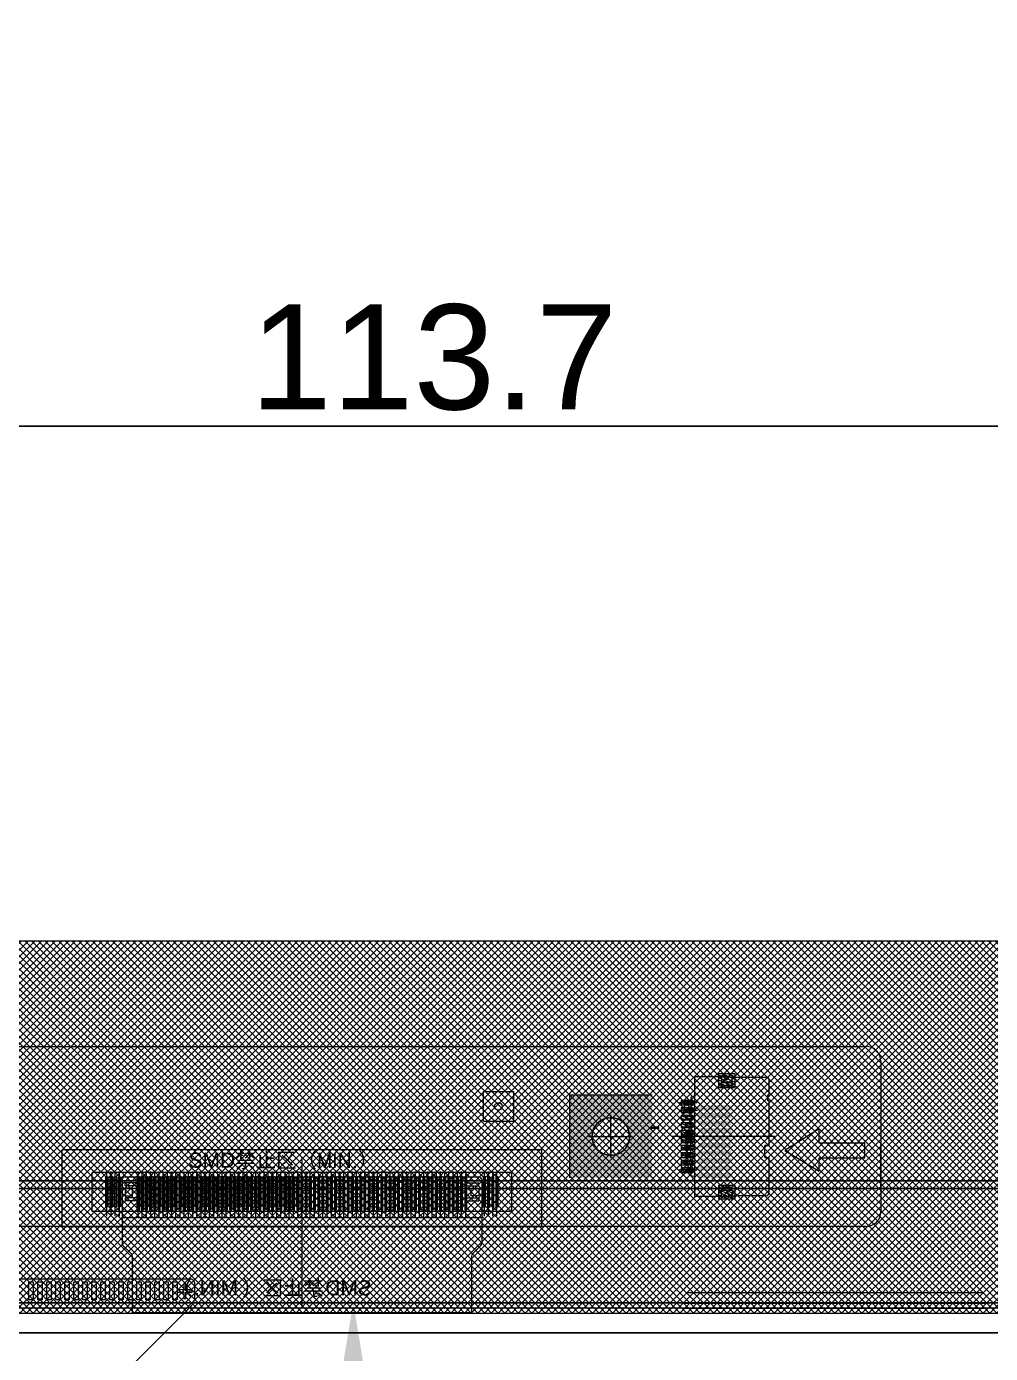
# Model space of a CAD drawing. Extents: x 6438 to 11432, y -3701 to -2371.
# Drawn here: x 11117 to 11181.3, y -3301.2 to -3212.8 of the extents above; entities that cross this region are included whole.
import ezdxf

# ---------------------------------------------------------------- set-up
doc = ezdxf.new("R2010")
doc.units = 0
doc.header["$LTSCALE"] = 3
doc.layers.get('DEFPOINTS').update_dxf_attribs({"linetype": 'CONTINUOUS', "lineweight": 9})
for name, color, linetype, lineweight in [('DIM', 6, 'CONTINUOUS', 9), ('FPC', 1, 'CONTINUOUS', 9), ('LCD', 4, 'CONTINUOUS', 9)]:
    doc.layers.add(name, color=color, linetype=linetype, lineweight=lineweight)
for name, color, linetype in [('Lens', 161, 'CONTINUOUS'), ('SENSOR', 8, 'CONTINUOUS'), ('Sensor AA', 180, 'CONTINUOUS')]:
    doc.layers.add(name, color=color, linetype=linetype)
doc.styles.get("Standard").update_dxf_attribs({"font": 'arial.ttf'})
doc.styles.add('宋体', font='arial.ttf')
doc.dimstyles.new('标注', dxfattribs={"dimtxt": 7, "dimasz": 7, "dimexe": 2, "dimexo": 2, "dimgap": 1, "dimtad": 1, "dimzin": 9, "dimdsep": 46, "dimtxsty": '宋体', "dimcen": 1, "dimadec": 0, "dimazin": 0, "dimtm": 0.05, "dimtfac": 1, "dimtmove": 0, "dimatfit": 3, "dimfxl": 0, "dimtolj": 1, "dimarcsym": 0})

# ---------------------------------------------------------------- blocks, each defined once
blk = doc.blocks.new('LCD背视图')
at = {"layer": 'LCD'}
h = blk.add_hatch(dxfattribs=at)
h.set_pattern_fill('ANSI37', color=256, scale=0.1)
h.set_pattern_definition([(135, (15648.00522, 12129.1224), (0.224506403, 0.224506403), []), (45, (15648.00522, 12129.1224), (0.224506403, -0.224506403), [])])
edge = h.paths.add_edge_path()
edge.add_line((12122.336, -3359.098), (12385.536, -3359.098))
edge.add_line((12385.536, -3359.098), (12385.536, -3334.298))
edge.add_line((12385.536, -3334.298), (12286.086, -3334.298))
edge.add_arc((12286.086, -3334.798), 0.5, 90, 180)
edge.add_line((12285.586, -3334.798), (12285.586, -3350.248))
edge.add_arc((12285.086, -3350.248), 0.5, 270, 360, ccw=False)
edge.add_line((12285.086, -3350.748), (12261.886, -3350.748))
edge.add_arc((12261.886, -3350.248), 0.5, 180, 270, ccw=False)
edge.add_line((12261.386, -3350.248), (12261.386, -3334.798))
edge.add_arc((12260.886, -3334.798), 0.5, 0, 90)
edge.add_line((12260.886, -3334.298), (12122.336, -3334.298))
edge.add_line((12122.336, -3334.298), (12122.336, -3359.098))
at = {"layer": 'LCD', "ltscale": 2}
h = blk.add_hatch(dxfattribs=at)
h.set_pattern_fill('ANSI31', color=256, scale=0.05, angle=471, style=0)
h.set_pattern_definition([(156, (12302.21725, -3205.36744), (-0.06456944, -0.14502534), [])])
h.paths.add_polyline_path([(12350.416, -3351.481), (12350.416, -3350.576), (12349.316, -3350.576), (12349.316, -3351.481)])
h.paths.add_polyline_path([(12349.316, -3344.059), (12350.416, -3344.059), (12350.416, -3343.154), (12349.316, -3343.154)])
h.paths.add_polyline_path([(12346.816, -3348.418), (12346.816, -3348.718), (12347.616, -3348.718), (12347.616, -3348.418)])
h.paths.add_polyline_path([(12347.616, -3349.218), (12347.616, -3348.918), (12346.816, -3348.918), (12346.816, -3349.218)])
h.paths.add_polyline_path([(12347.616, -3349.418), (12346.816, -3349.418), (12346.816, -3349.718), (12347.616, -3349.718)])
h.paths.add_polyline_path([(12347.616, -3346.218), (12347.616, -3345.918), (12346.816, -3345.918), (12346.816, -3346.218)])
h.paths.add_polyline_path([(12347.616, -3346.918), (12346.816, -3346.918), (12346.816, -3347.218), (12347.616, -3347.218)])
h.paths.add_polyline_path([(12347.616, -3348.218), (12347.616, -3347.918), (12346.816, -3347.918), (12346.816, -3348.218)])
h.paths.add_polyline_path([(12347.616, -3347.418), (12346.816, -3347.418), (12346.816, -3347.718), (12347.616, -3347.718)])
h.paths.add_polyline_path([(12347.616, -3346.718), (12347.616, -3346.418), (12346.816, -3346.418), (12346.816, -3346.718)])
h.paths.add_polyline_path([(12347.616, -3345.218), (12347.616, -3344.918), (12346.816, -3344.918), (12346.816, -3345.218)])
h.paths.add_polyline_path([(12347.616, -3345.418), (12346.816, -3345.418), (12346.816, -3345.718), (12347.616, -3345.718)])
at = {"layer": 'LCD', "ltscale": 0.02}
h = blk.add_hatch(color=256, dxfattribs=at)
h.dxf.hatch_style = 1
h.paths.add_polyline_path([(12344.886, -3350.068), (12339.386, -3350.068), (12339.386, -3344.568), (12344.886, -3344.568)])
edge = h.paths.add_edge_path(flags=16)
edge.add_ellipse((12342.136, -3347.318), major_axis=(-1.25, 0), ratio=1, start_angle=0, end_angle=360)
at = {"layer": 'LCD'}
h = blk.add_hatch(color=256, dxfattribs=at)
h.dxf.hatch_style = 1
h.paths.add_polyline_path([(12350.168, -3347.608), (12350.168, -3347.258), (12347.968, -3347.258), (12347.968, -3347.608)])
h.paths.add_polyline_path([(12350.168, -3347.108), (12350.168, -3346.758), (12347.968, -3346.758), (12347.968, -3347.108)])
h.paths.add_polyline_path([(12350.168, -3346.608), (12350.168, -3346.258), (12347.968, -3346.258), (12347.968, -3346.608)])
h.paths.add_polyline_path([(12350.168, -3346.108), (12350.168, -3345.758), (12347.968, -3345.758), (12347.968, -3346.108)])
h.paths.add_polyline_path([(12350.168, -3345.608), (12350.168, -3345.258), (12347.968, -3345.258), (12347.968, -3345.608)])
for points in [[(12350.168, -3348.108), (12350.168, -3347.758), (12347.968, -3347.758), (12347.968, -3348.108)], [(12350.168, -3348.608), (12350.168, -3348.258), (12347.968, -3348.258), (12347.968, -3348.608)]]:
    blk.add_hatch(color=256, dxfattribs=at).paths.add_polyline_path(points)
h = blk.add_hatch(color=256, dxfattribs=at)
h.paths.add_polyline_path([(12350.168, -3350.108), (12350.168, -3349.758), (12347.968, -3349.758), (12347.968, -3350.108)])
h.paths.add_polyline_path([(12350.168, -3349.608), (12350.168, -3349.258), (12347.968, -3349.258), (12347.968, -3349.608)])
h.paths.add_polyline_path([(12350.168, -3349.108), (12350.168, -3348.758), (12347.968, -3348.758), (12347.968, -3349.108)])
for p, q in [((12385.536, -3334.298), (12286.086, -3334.298)), ((12350.416, -3343.154), (12349.316, -3343.154)), ((12349.316, -3343.154), (12349.316, -3344.059)), ((12349.466, -3343.318), (12349.516, -3343.318)), ((12350.416, -3344.059), (12350.416, -3343.154)), ((12333.636, -3346.318), (12333.636, -3344.318)), ((12333.636, -3344.318), (12335.636, -3344.318)), ((12335.636, -3344.318), (12335.636, -3346.318)), ((12349.316, -3344.059), (12350.416, -3344.059)), ((12347.616, -3344.918), (12346.816, -3344.918)), ((12346.816, -3344.918), (12346.816, -3345.218)), ((12346.816, -3345.218), (12347.616, -3345.218)), ((12347.616, -3345.418), (12346.816, -3345.418)), ((12346.816, -3345.418), (12346.816, -3345.718)), ((12347.116, -3344.993), (12347.116, -3345.143)), ((12347.116, -3344.993), (12347.199, -3344.993)), ((12347.116, -3345.143), (12347.199, -3345.143)), ((12347.116, -3345.493), (12347.116, -3345.643)), ((12347.116, -3345.493), (12347.199, -3345.493)), ((12347.199, -3344.993), (12347.199, -3345.143)), ((12347.199, -3345.493), (12347.199, -3345.643)), ((12347.616, -3345.218), (12347.616, -3344.918)), ((12347.616, -3345.718), (12347.616, -3345.418)), ((12335.636, -3346.318), (12333.636, -3346.318)), ((12346.816, -3345.718), (12347.616, -3345.718)), ((12347.616, -3345.918), (12346.816, -3345.918)), ((12346.816, -3345.918), (12346.816, -3346.218)), ((12346.816, -3346.218), (12347.616, -3346.218)), ((12347.116, -3345.643), (12347.199, -3345.643)), ((12347.616, -3346.218), (12347.616, -3345.918)), ((12347.616, -3346.418), (12346.816, -3346.418)), ((12346.816, -3346.418), (12346.816, -3346.718)), ((12346.816, -3346.718), (12347.616, -3346.718)), ((12347.616, -3346.918), (12346.816, -3346.918)), ((12346.816, -3346.918), (12346.816, -3347.218)), ((12346.816, -3347.218), (12347.616, -3347.218)), ((12347.616, -3346.718), (12347.616, -3346.418)), ((12347.616, -3347.218), (12347.616, -3346.918)), ((12347.616, -3347.418), (12346.816, -3347.418)), ((12346.816, -3347.418), (12346.816, -3347.718)), ((12346.816, -3347.718), (12347.616, -3347.718)), ((12347.616, -3347.918), (12346.816, -3347.918)), ((12346.816, -3347.918), (12346.816, -3348.218)), ((12347.616, -3347.718), (12347.616, -3347.418)), ((12347.616, -3348.218), (12347.616, -3347.918)), ((12337.532, -3348.218), (12305.552, -3348.218)), ((12305.552, -3353.318), (12305.552, -3348.218)), ((12321.542, -3348.746), (12321.542, -3358.748)), ((12337.532, -3353.318), (12337.532, -3348.218)), ((12346.816, -3348.218), (12347.616, -3348.218)), ((12347.616, -3348.418), (12346.816, -3348.418)), ((12346.816, -3348.418), (12346.816, -3348.718)), ((12346.816, -3348.718), (12347.616, -3348.718)), ((12347.616, -3348.918), (12346.816, -3348.918)), ((12346.816, -3348.918), (12346.816, -3349.218)), ((12347.616, -3348.718), (12347.616, -3348.418)), ((12347.616, -3349.218), (12347.616, -3348.918)), ((12307.552, -3352.318), (12307.552, -3349.716)), ((12335.532, -3349.718), (12307.552, -3349.718)), ((12335.532, -3352.318), (12335.532, -3349.718)), ((12346.816, -3349.218), (12347.616, -3349.218)), ((12347.616, -3349.418), (12346.816, -3349.418)), ((12346.816, -3349.418), (12346.816, -3349.718)), ((12346.816, -3349.718), (12347.616, -3349.718)), ((12347.616, -3349.718), (12347.616, -3349.418)), ((12309.552, -3350.216), (12309.552, -3354.433)), ((12309.728, -3350.018), (12333.332, -3350.018)), ((12310.552, -3350.418), (12309.752, -3350.418)), ((12309.752, -3350.618), (12309.752, -3350.418)), ((12310.552, -3350.618), (12309.752, -3350.618)), ((12310.552, -3350.418), (12310.552, -3350.018)), ((12310.552, -3351.418), (12310.552, -3350.618)), ((12332.532, -3350.418), (12332.532, -3350.018)), ((12332.532, -3350.418), (12333.332, -3350.418)), ((12332.532, -3350.618), (12333.332, -3350.618)), ((12332.532, -3351.418), (12332.532, -3350.618)), ((12333.332, -3350.618), (12333.332, -3350.418)), ((12333.532, -3350.218), (12333.532, -3354.435)), ((12350.416, -3350.576), (12349.316, -3350.576)), ((12349.316, -3350.576), (12349.316, -3351.481)), ((12350.416, -3351.481), (12350.416, -3350.576)), ((12309.752, -3351.418), (12309.752, -3351.618)), ((12310.552, -3351.418), (12309.752, -3351.418)), ((12310.552, -3351.618), (12309.752, -3351.618)), ((12332.532, -3351.418), (12333.332, -3351.418)), ((12332.532, -3351.618), (12333.332, -3351.618)), ((12333.332, -3351.418), (12333.332, -3351.618)), ((12349.316, -3351.481), (12350.416, -3351.481)), ((12349.516, -3351.318), (12349.466, -3351.318)), ((12335.532, -3352.318), (12307.552, -3352.318)), ((12305.552, -3353.318), (12337.532, -3353.318)), ((12309.552, -3352.718), (12333.532, -3352.718)), ((12309.61, -3354.575), (12310.179, -3355.144)), ((12309.61, -3354.575), (12310.179, -3355.144)), ((12333.474, -3354.576), (12332.905, -3355.145)), ((12333.474, -3354.576), (12332.905, -3355.145)), ((12366.938, -3357.748), (12347.268, -3357.748)), ((12377.903, -3358.748), (12130.069, -3358.748)), ((12310.237, -3358.748), (12310.237, -3359.048)), ((12367.238, -3358.448), (12346.968, -3358.448)), ((12346.968, -3358.748), (12367.238, -3358.748)), ((12122.336, -3359.098), (12385.536, -3359.098)), ((12122.806, -3359.098), (12385.136, -3359.098)), ((12310.237, -3359.048), (12332.846, -3359.048))]:
    blk.add_line(p, q, dxfattribs=at)
at = {"layer": 'LCD', "ltscale": 0.008}
for p, q in [((12148.836, -3341.318), (12359.136, -3341.318)), ((12360.136, -3342.318), (12360.136, -3352.318)), ((12360.136, -3350.956), (12360.136, -3347.881)), ((12359.136, -3353.318), (12148.836, -3353.318)), ((12310.237, -3355.285), (12310.237, -3358.748)), ((12332.846, -3355.287), (12332.846, -3359.048))]:
    blk.add_line(p, q, dxfattribs=at)
at = {"layer": 'LCD', "ltscale": 2}
for p, q in [((12347.716, -3343.318), (12349.496, -3343.318)), ((12347.716, -3343.318), (12347.716, -3351.318)), ((12349.496, -3343.318), (12349.516, -3343.318)), ((12349.516, -3343.291), (12349.516, -3343.733)), ((12349.691, -3343.277), (12349.565, -3343.277)), ((12349.691, -3343.367), (12349.691, -3343.277)), ((12349.691, -3343.318), (12349.991, -3343.318)), ((12350.116, -3343.277), (12349.991, -3343.277)), ((12349.991, -3343.277), (12349.991, -3343.367)), ((12350.354, -3343.363), (12350.216, -3343.363)), ((12350.216, -3343.733), (12350.216, -3343.377)), ((12350.354, -3343.363), (12351.969, -3343.363)), ((12351.969, -3343.363), (12352.486, -3343.363)), ((12352.686, -3344.543), (12352.686, -3343.573)), ((12349.516, -3343.775), (12349.516, -3343.733)), ((12349.516, -3343.733), (12350.216, -3343.733)), ((12349.557, -3343.933), (12350.177, -3343.933)), ((12350.216, -3343.733), (12350.216, -3343.763)), ((12352.593, -3344.543), (12352.686, -3344.543)), ((12352.593, -3344.943), (12352.593, -3344.543)), ((12347.716, -3344.993), (12347.199, -3344.993)), ((12347.716, -3345.143), (12347.199, -3345.143)), ((12347.716, -3345.493), (12347.199, -3345.493)), ((12347.466, -3344.761), (12347.466, -3344.874)), ((12347.466, -3345.261), (12347.466, -3345.374)), ((12347.716, -3344.648), (12347.557, -3344.662)), ((12347.557, -3344.974), (12347.716, -3344.988)), ((12347.557, -3345.162), (12347.716, -3345.148)), ((12347.557, -3345.474), (12347.716, -3345.488)), ((12352.686, -3344.943), (12352.593, -3344.943)), ((12352.686, -3347.923), (12352.686, -3344.943)), ((12347.116, -3345.993), (12347.116, -3346.143)), ((12347.116, -3345.993), (12347.199, -3345.993)), ((12347.116, -3346.143), (12347.199, -3346.143)), ((12347.716, -3345.643), (12347.199, -3345.643)), ((12347.199, -3345.993), (12347.199, -3346.143)), ((12347.716, -3345.993), (12347.199, -3345.993)), ((12347.716, -3346.143), (12347.199, -3346.143)), ((12347.466, -3345.761), (12347.466, -3345.874)), ((12347.466, -3346.261), (12347.466, -3346.374)), ((12347.716, -3345.648), (12347.557, -3345.662)), ((12347.557, -3345.974), (12347.716, -3345.988)), ((12347.716, -3346.148), (12347.557, -3346.162)), ((12347.116, -3346.493), (12347.116, -3346.643)), ((12347.116, -3346.493), (12347.199, -3346.493)), ((12347.116, -3346.643), (12347.199, -3346.643)), ((12347.116, -3346.993), (12347.116, -3347.143)), ((12347.116, -3346.993), (12347.199, -3346.993)), ((12347.116, -3347.143), (12347.199, -3347.143)), ((12347.199, -3346.493), (12347.199, -3346.643)), ((12347.716, -3346.493), (12347.199, -3346.493)), ((12347.716, -3346.643), (12347.199, -3346.643)), ((12347.199, -3346.993), (12347.199, -3347.143)), ((12347.716, -3346.993), (12347.199, -3346.993)), ((12347.716, -3347.143), (12347.199, -3347.143)), ((12347.466, -3346.761), (12347.466, -3346.874)), ((12347.466, -3347.374), (12347.466, -3347.261)), ((12347.557, -3346.474), (12347.716, -3346.488)), ((12347.716, -3346.648), (12347.557, -3346.662)), ((12347.557, -3346.974), (12347.716, -3346.988)), ((12347.716, -3347.148), (12347.557, -3347.162)), ((12347.116, -3347.493), (12347.116, -3347.643)), ((12347.116, -3347.493), (12347.199, -3347.493)), ((12347.116, -3347.643), (12347.199, -3347.643)), ((12347.116, -3347.993), (12347.116, -3348.143)), ((12347.116, -3347.993), (12347.199, -3347.993)), ((12347.116, -3348.143), (12347.199, -3348.143)), ((12347.199, -3347.493), (12347.199, -3347.643)), ((12347.716, -3347.493), (12347.199, -3347.493)), ((12347.716, -3347.643), (12347.199, -3347.643)), ((12347.199, -3347.993), (12347.199, -3348.143)), ((12347.716, -3347.993), (12347.199, -3347.993)), ((12347.716, -3348.143), (12347.199, -3348.143)), ((12347.466, -3347.874), (12347.466, -3347.761)), ((12347.716, -3347.488), (12347.557, -3347.474)), ((12347.557, -3347.662), (12347.716, -3347.648)), ((12347.716, -3347.988), (12347.557, -3347.974)), ((12352.386, -3348.723), (12352.386, -3347.923)), ((12352.486, -3347.923), (12352.386, -3347.923)), ((12352.486, -3347.923), (12352.686, -3347.923)), ((12347.116, -3348.493), (12347.116, -3348.643)), ((12347.116, -3348.493), (12347.199, -3348.493)), ((12347.116, -3348.643), (12347.199, -3348.643)), ((12347.116, -3348.993), (12347.116, -3349.143)), ((12347.116, -3348.993), (12347.199, -3348.993)), ((12347.199, -3348.493), (12347.199, -3348.643)), ((12347.716, -3348.493), (12347.199, -3348.493)), ((12347.716, -3348.643), (12347.199, -3348.643)), ((12347.199, -3348.993), (12347.199, -3349.143)), ((12347.716, -3348.993), (12347.199, -3348.993)), ((12347.466, -3348.374), (12347.466, -3348.261)), ((12347.466, -3348.874), (12347.466, -3348.761)), ((12347.557, -3348.162), (12347.716, -3348.148)), ((12347.716, -3348.488), (12347.557, -3348.474)), ((12347.557, -3348.662), (12347.716, -3348.648)), ((12347.716, -3348.988), (12347.557, -3348.974)), ((12352.386, -3348.723), (12352.486, -3348.723)), ((12352.486, -3348.723), (12352.686, -3348.723)), ((12352.686, -3351.073), (12352.686, -3348.723)), ((12347.116, -3349.143), (12347.199, -3349.143)), ((12347.116, -3349.493), (12347.116, -3349.643)), ((12347.116, -3349.493), (12347.199, -3349.493)), ((12347.116, -3349.643), (12347.199, -3349.643)), ((12347.716, -3349.143), (12347.199, -3349.143)), ((12347.199, -3349.493), (12347.199, -3349.643)), ((12347.716, -3349.493), (12347.199, -3349.493)), ((12347.716, -3349.643), (12347.199, -3349.643)), ((12347.466, -3349.374), (12347.466, -3349.261)), ((12347.466, -3349.874), (12347.466, -3349.761)), ((12347.557, -3349.162), (12347.716, -3349.148)), ((12347.557, -3349.474), (12347.716, -3349.488)), ((12347.557, -3349.662), (12347.716, -3349.648)), ((12347.716, -3349.988), (12347.557, -3349.974)), ((12349.557, -3350.703), (12350.177, -3350.703)), ((12349.496, -3351.318), (12347.716, -3351.318)), ((12349.516, -3351.318), (12349.496, -3351.318)), ((12349.516, -3350.861), (12349.516, -3350.903)), ((12349.516, -3350.903), (12350.216, -3350.903)), ((12349.516, -3351.345), (12349.516, -3350.903)), ((12349.691, -3351.358), (12349.565, -3351.358)), ((12349.691, -3351.268), (12349.691, -3351.358)), ((12349.991, -3351.318), (12349.691, -3351.318)), ((12349.991, -3351.358), (12349.991, -3351.268)), ((12350.116, -3351.358), (12349.991, -3351.358)), ((12350.216, -3351.318), (12350.196, -3351.318)), ((12350.216, -3350.903), (12350.216, -3350.872)), ((12350.216, -3350.903), (12350.216, -3351.258)), ((12350.216, -3351.258), (12350.216, -3351.318)), ((12350.216, -3351.263), (12350.354, -3351.263)), ((12350.216, -3351.268), (12350.265, -3351.268)), ((12351.969, -3351.263), (12350.354, -3351.263)), ((12352.486, -3351.263), (12351.969, -3351.263))]:
    blk.add_line(p, q, dxfattribs=at)
at = {"layer": 'LCD', "ltscale": 0.02}
for p, q in [((12339.386, -3344.568), (12339.386, -3350.068)), ((12344.886, -3344.568), (12339.386, -3344.568)), ((12342.136, -3348.717), (12342.136, -3345.887)), ((12340.635, -3347.318), (12343.565, -3347.318))]:
    blk.add_line(p, q, dxfattribs=at)
at = {"layer": 'LCD', "ltscale": 0.1}
for p, q in [((12347.877, -3345.068), (12346.716, -3345.068)), ((12346.724, -3345.568), (12347.907, -3345.568)), ((12347.876, -3349.568), (12346.691, -3349.568))]:
    blk.add_line(p, q, dxfattribs=at)
at = {"layer": 'LCD', "ltscale": 0.2}
blk.add_line((12353.095, -3347.318), (12346.168, -3347.318), dxfattribs=at)
at = {"layer": 'LCD', "ltscale": 0.08}
for p, q in [((12308.542, -3352.629), (12308.542, -3349.642)), ((12308.822, -3352.629), (12308.822, -3349.642)), ((12309.102, -3352.629), (12309.102, -3349.642)), ((12309.382, -3352.629), (12309.382, -3349.642)), ((12310.622, -3352.63), (12310.622, -3349.642)), ((12310.622, -3352.73), (12310.622, -3349.742)), ((12310.902, -3352.63), (12310.902, -3349.642)), ((12310.902, -3352.73), (12310.902, -3349.742)), ((12311.182, -3352.63), (12311.182, -3349.642)), ((12311.182, -3352.73), (12311.182, -3349.742)), ((12311.462, -3352.63), (12311.462, -3349.642)), ((12311.462, -3352.73), (12311.462, -3349.742)), ((12311.742, -3352.63), (12311.742, -3349.642)), ((12311.742, -3352.73), (12311.742, -3349.742)), ((12312.022, -3352.63), (12312.022, -3349.642)), ((12312.022, -3352.73), (12312.022, -3349.742)), ((12312.302, -3352.63), (12312.302, -3349.642)), ((12312.302, -3352.73), (12312.302, -3349.742)), ((12312.582, -3352.63), (12312.582, -3349.642)), ((12312.582, -3352.73), (12312.582, -3349.742)), ((12312.862, -3352.63), (12312.862, -3349.642)), ((12312.862, -3352.73), (12312.862, -3349.742)), ((12313.142, -3352.63), (12313.142, -3349.642)), ((12313.142, -3352.73), (12313.142, -3349.742)), ((12313.422, -3352.63), (12313.422, -3349.642)), ((12313.422, -3352.73), (12313.422, -3349.742)), ((12313.702, -3352.63), (12313.702, -3349.642)), ((12313.702, -3352.73), (12313.702, -3349.742)), ((12313.982, -3352.63), (12313.982, -3349.642)), ((12313.982, -3352.73), (12313.982, -3349.742)), ((12314.262, -3352.63), (12314.262, -3349.642)), ((12314.262, -3352.73), (12314.262, -3349.742)), ((12314.542, -3352.63), (12314.542, -3349.642)), ((12314.542, -3352.73), (12314.542, -3349.742)), ((12314.822, -3352.63), (12314.822, -3349.642)), ((12314.822, -3352.73), (12314.822, -3349.742)), ((12315.102, -3352.63), (12315.102, -3349.642)), ((12315.102, -3352.73), (12315.102, -3349.742)), ((12315.382, -3352.63), (12315.382, -3349.642)), ((12315.382, -3352.73), (12315.382, -3349.742)), ((12315.662, -3352.63), (12315.662, -3349.642)), ((12315.662, -3352.73), (12315.662, -3349.742)), ((12315.942, -3352.63), (12315.942, -3349.642)), ((12315.942, -3352.73), (12315.942, -3349.742)), ((12316.222, -3352.63), (12316.222, -3349.642)), ((12316.222, -3352.73), (12316.222, -3349.742)), ((12316.502, -3352.63), (12316.502, -3349.642)), ((12316.502, -3352.73), (12316.502, -3349.742)), ((12316.782, -3352.63), (12316.782, -3349.642)), ((12316.782, -3352.73), (12316.782, -3349.742)), ((12317.062, -3352.63), (12317.062, -3349.642)), ((12317.062, -3352.73), (12317.062, -3349.742)), ((12317.342, -3352.63), (12317.342, -3349.642)), ((12317.342, -3352.73), (12317.342, -3349.742)), ((12317.622, -3352.63), (12317.622, -3349.642)), ((12317.622, -3352.73), (12317.622, -3349.742)), ((12317.902, -3352.63), (12317.902, -3349.642)), ((12317.902, -3352.73), (12317.902, -3349.742)), ((12318.182, -3352.63), (12318.182, -3349.642)), ((12318.182, -3352.73), (12318.182, -3349.742)), ((12318.462, -3352.63), (12318.462, -3349.642)), ((12318.462, -3352.73), (12318.462, -3349.742)), ((12318.742, -3352.63), (12318.742, -3349.642)), ((12318.742, -3352.73), (12318.742, -3349.742)), ((12319.022, -3352.63), (12319.022, -3349.642)), ((12319.022, -3352.73), (12319.022, -3349.742)), ((12319.302, -3352.63), (12319.302, -3349.642)), ((12319.302, -3352.73), (12319.302, -3349.742)), ((12319.582, -3352.63), (12319.582, -3349.642)), ((12319.582, -3352.73), (12319.582, -3349.742)), ((12319.862, -3352.63), (12319.862, -3349.642)), ((12319.862, -3352.73), (12319.862, -3349.742)), ((12320.142, -3352.63), (12320.142, -3349.642)), ((12320.142, -3352.73), (12320.142, -3349.742)), ((12320.422, -3352.63), (12320.422, -3349.642)), ((12320.422, -3352.73), (12320.422, -3349.742)), ((12320.702, -3352.63), (12320.702, -3349.642)), ((12320.702, -3352.73), (12320.702, -3349.742)), ((12320.982, -3352.63), (12320.982, -3349.642)), ((12320.982, -3352.73), (12320.982, -3349.742)), ((12321.262, -3352.63), (12321.262, -3349.642)), ((12321.262, -3352.73), (12321.262, -3349.742)), ((12321.542, -3352.63), (12321.542, -3349.642)), ((12321.542, -3352.73), (12321.542, -3349.742)), ((12321.822, -3352.63), (12321.822, -3349.642)), ((12321.822, -3352.73), (12321.822, -3349.742)), ((12322.102, -3352.63), (12322.102, -3349.642)), ((12322.102, -3352.73), (12322.102, -3349.742)), ((12322.382, -3352.63), (12322.382, -3349.642)), ((12322.382, -3352.73), (12322.382, -3349.742)), ((12322.662, -3352.63), (12322.662, -3349.642)), ((12322.662, -3352.73), (12322.662, -3349.742)), ((12322.942, -3352.63), (12322.942, -3349.642)), ((12322.942, -3352.73), (12322.942, -3349.742)), ((12323.222, -3352.63), (12323.222, -3349.642)), ((12323.222, -3352.73), (12323.222, -3349.742)), ((12323.502, -3352.63), (12323.502, -3349.642)), ((12323.502, -3352.73), (12323.502, -3349.742)), ((12323.782, -3352.63), (12323.782, -3349.642)), ((12323.782, -3352.73), (12323.782, -3349.742)), ((12324.062, -3352.63), (12324.062, -3349.642)), ((12324.062, -3352.73), (12324.062, -3349.742)), ((12324.342, -3352.63), (12324.342, -3349.642)), ((12324.342, -3352.73), (12324.342, -3349.742)), ((12324.622, -3352.63), (12324.622, -3349.642)), ((12324.622, -3352.73), (12324.622, -3349.742)), ((12324.902, -3352.63), (12324.902, -3349.642)), ((12324.902, -3352.73), (12324.902, -3349.742)), ((12325.182, -3352.63), (12325.182, -3349.642)), ((12325.182, -3352.73), (12325.182, -3349.742)), ((12325.462, -3352.63), (12325.462, -3349.642)), ((12325.462, -3352.73), (12325.462, -3349.742)), ((12325.742, -3352.63), (12325.742, -3349.642)), ((12325.742, -3352.73), (12325.742, -3349.742)), ((12326.022, -3352.63), (12326.022, -3349.642)), ((12326.022, -3352.73), (12326.022, -3349.742)), ((12326.302, -3352.63), (12326.302, -3349.642)), ((12326.302, -3352.73), (12326.302, -3349.742)), ((12326.582, -3352.63), (12326.582, -3349.642)), ((12326.582, -3352.73), (12326.582, -3349.742)), ((12326.862, -3352.63), (12326.862, -3349.642)), ((12326.862, -3352.73), (12326.862, -3349.742)), ((12327.142, -3352.63), (12327.142, -3349.642)), ((12327.142, -3352.73), (12327.142, -3349.742)), ((12327.422, -3352.63), (12327.422, -3349.642)), ((12327.422, -3352.73), (12327.422, -3349.742)), ((12327.702, -3352.63), (12327.702, -3349.642)), ((12327.702, -3352.73), (12327.702, -3349.742)), ((12327.982, -3352.63), (12327.982, -3349.642)), ((12327.982, -3352.73), (12327.982, -3349.742)), ((12328.262, -3352.63), (12328.262, -3349.642)), ((12328.262, -3352.73), (12328.262, -3349.742)), ((12328.542, -3352.63), (12328.542, -3349.642)), ((12328.542, -3352.73), (12328.542, -3349.742)), ((12328.822, -3352.63), (12328.822, -3349.642)), ((12328.822, -3352.73), (12328.822, -3349.742)), ((12329.102, -3352.63), (12329.102, -3349.642)), ((12329.102, -3352.73), (12329.102, -3349.742)), ((12329.382, -3352.63), (12329.382, -3349.642)), ((12329.382, -3352.73), (12329.382, -3349.742)), ((12329.662, -3352.63), (12329.662, -3349.642)), ((12329.662, -3352.73), (12329.662, -3349.742)), ((12329.942, -3352.63), (12329.942, -3349.642)), ((12329.942, -3352.73), (12329.942, -3349.742)), ((12330.222, -3352.63), (12330.222, -3349.642)), ((12330.222, -3352.73), (12330.222, -3349.742)), ((12330.502, -3352.63), (12330.502, -3349.642)), ((12330.502, -3352.73), (12330.502, -3349.742)), ((12330.782, -3352.63), (12330.782, -3349.642)), ((12330.782, -3352.73), (12330.782, -3349.742)), ((12331.062, -3352.63), (12331.062, -3349.642)), ((12331.062, -3352.73), (12331.062, -3349.742)), ((12331.342, -3352.63), (12331.342, -3349.642)), ((12331.342, -3352.73), (12331.342, -3349.742)), ((12331.622, -3352.63), (12331.622, -3349.642)), ((12331.622, -3352.73), (12331.622, -3349.742)), ((12331.902, -3352.63), (12331.902, -3349.642)), ((12331.902, -3352.73), (12331.902, -3349.742)), ((12332.182, -3352.63), (12332.182, -3349.642)), ((12332.182, -3352.73), (12332.182, -3349.742)), ((12332.462, -3352.63), (12332.462, -3349.642)), ((12332.462, -3352.73), (12332.462, -3349.742)), ((12333.702, -3352.63), (12333.702, -3349.642)), ((12333.982, -3352.63), (12333.982, -3349.642)), ((12334.262, -3352.63), (12334.262, -3349.642)), ((12334.542, -3352.63), (12334.542, -3349.642)), ((12310.552, -3350.018), (12310.692, -3350.018)), ((12310.692, -3350.018), (12310.692, -3352.218)), ((12332.532, -3350.018), (12332.392, -3350.018)), ((12332.392, -3350.018), (12332.392, -3352.218)), ((12310.552, -3352.218), (12310.552, -3351.618)), ((12332.532, -3352.218), (12332.532, -3351.618)), ((12310.692, -3352.218), (12310.552, -3352.218)), ((12332.392, -3352.218), (12332.532, -3352.218))]:
    blk.add_line(p, q, dxfattribs=at)
at = {"layer": 'LCD'}
for points in [[(12359.052, -3347.769), (12356.017, -3347.769), (12356.017, -3346.811), (12353.728, -3348.253), (12356.017, -3349.641), (12356.017, -3348.736), (12359.052, -3348.736)], [(12309.752, -3351.268), (12310.252, -3351.268), (12310.252, -3350.768), (12309.752, -3350.768)], [(12333.332, -3351.268), (12332.832, -3351.268), (12332.832, -3350.768), (12333.332, -3350.768)]]:
    blk.add_lwpolyline(points, close=True, dxfattribs=at)
at = {"layer": 'LCD', "ltscale": 0.08}
for points in [[(12308.472, -3350.017), (12308.612, -3350.017), (12308.612, -3352.017), (12308.472, -3352.017)], [(12308.752, -3350.017), (12308.892, -3350.017), (12308.892, -3352.017), (12308.752, -3352.017)], [(12309.032, -3350.017), (12309.172, -3350.017), (12309.172, -3352.017), (12309.032, -3352.017)], [(12309.312, -3350.017), (12309.452, -3350.017), (12309.452, -3352.017), (12309.312, -3352.017)], [(12310.552, -3350.018), (12310.692, -3350.018), (12310.692, -3352.018), (12310.552, -3352.018)], [(12310.972, -3350.018), (12310.832, -3350.018), (12310.832, -3352.218), (12310.972, -3352.218)], [(12310.832, -3350.018), (12310.972, -3350.018), (12310.972, -3352.018), (12310.832, -3352.018)], [(12311.252, -3350.018), (12311.112, -3350.018), (12311.112, -3352.218), (12311.252, -3352.218)], [(12311.112, -3350.018), (12311.252, -3350.018), (12311.252, -3352.018), (12311.112, -3352.018)], [(12311.532, -3350.018), (12311.392, -3350.018), (12311.392, -3352.218), (12311.532, -3352.218)], [(12311.392, -3350.018), (12311.532, -3350.018), (12311.532, -3352.018), (12311.392, -3352.018)], [(12311.812, -3350.018), (12311.672, -3350.018), (12311.672, -3352.218), (12311.812, -3352.218)], [(12311.672, -3350.018), (12311.812, -3350.018), (12311.812, -3352.018), (12311.672, -3352.018)], [(12312.092, -3350.018), (12311.952, -3350.018), (12311.952, -3352.218), (12312.092, -3352.218)], [(12311.952, -3350.018), (12312.092, -3350.018), (12312.092, -3352.018), (12311.952, -3352.018)], [(12312.372, -3350.018), (12312.232, -3350.018), (12312.232, -3352.218), (12312.372, -3352.218)], [(12312.232, -3350.018), (12312.372, -3350.018), (12312.372, -3352.018), (12312.232, -3352.018)], [(12312.652, -3350.018), (12312.512, -3350.018), (12312.512, -3352.218), (12312.652, -3352.218)], [(12312.512, -3350.018), (12312.652, -3350.018), (12312.652, -3352.018), (12312.512, -3352.018)], [(12312.932, -3350.018), (12312.792, -3350.018), (12312.792, -3352.218), (12312.932, -3352.218)], [(12312.792, -3350.018), (12312.932, -3350.018), (12312.932, -3352.018), (12312.792, -3352.018)], [(12313.212, -3350.018), (12313.072, -3350.018), (12313.072, -3352.218), (12313.212, -3352.218)], [(12313.072, -3350.018), (12313.212, -3350.018), (12313.212, -3352.018), (12313.072, -3352.018)], [(12313.492, -3350.018), (12313.352, -3350.018), (12313.352, -3352.218), (12313.492, -3352.218)], [(12313.352, -3350.018), (12313.492, -3350.018), (12313.492, -3352.018), (12313.352, -3352.018)], [(12313.772, -3350.018), (12313.632, -3350.018), (12313.632, -3352.218), (12313.772, -3352.218)], [(12313.632, -3350.018), (12313.772, -3350.018), (12313.772, -3352.018), (12313.632, -3352.018)], [(12314.052, -3350.018), (12313.912, -3350.018), (12313.912, -3352.218), (12314.052, -3352.218)], [(12313.912, -3350.018), (12314.052, -3350.018), (12314.052, -3352.018), (12313.912, -3352.018)], [(12314.332, -3350.018), (12314.192, -3350.018), (12314.192, -3352.218), (12314.332, -3352.218)], [(12314.192, -3350.018), (12314.332, -3350.018), (12314.332, -3352.018), (12314.192, -3352.018)], [(12314.612, -3350.018), (12314.472, -3350.018), (12314.472, -3352.218), (12314.612, -3352.218)], [(12314.472, -3350.018), (12314.612, -3350.018), (12314.612, -3352.018), (12314.472, -3352.018)], [(12314.892, -3350.018), (12314.752, -3350.018), (12314.752, -3352.218), (12314.892, -3352.218)], [(12314.752, -3350.018), (12314.892, -3350.018), (12314.892, -3352.018), (12314.752, -3352.018)], [(12315.172, -3350.018), (12315.032, -3350.018), (12315.032, -3352.218), (12315.172, -3352.218)], [(12315.032, -3350.018), (12315.172, -3350.018), (12315.172, -3352.018), (12315.032, -3352.018)], [(12315.452, -3350.018), (12315.312, -3350.018), (12315.312, -3352.218), (12315.452, -3352.218)], [(12315.312, -3350.018), (12315.452, -3350.018), (12315.452, -3352.018), (12315.312, -3352.018)], [(12315.732, -3350.018), (12315.592, -3350.018), (12315.592, -3352.218), (12315.732, -3352.218)], [(12315.592, -3350.018), (12315.732, -3350.018), (12315.732, -3352.018), (12315.592, -3352.018)], [(12316.012, -3350.018), (12315.872, -3350.018), (12315.872, -3352.218), (12316.012, -3352.218)], [(12315.872, -3350.018), (12316.012, -3350.018), (12316.012, -3352.018), (12315.872, -3352.018)], [(12316.292, -3350.018), (12316.152, -3350.018), (12316.152, -3352.218), (12316.292, -3352.218)], [(12316.152, -3350.018), (12316.292, -3350.018), (12316.292, -3352.018), (12316.152, -3352.018)], [(12316.572, -3350.018), (12316.432, -3350.018), (12316.432, -3352.218), (12316.572, -3352.218)], [(12316.432, -3350.018), (12316.572, -3350.018), (12316.572, -3352.018), (12316.432, -3352.018)], [(12316.852, -3350.018), (12316.712, -3350.018), (12316.712, -3352.218), (12316.852, -3352.218)], [(12316.712, -3350.018), (12316.852, -3350.018), (12316.852, -3352.018), (12316.712, -3352.018)], [(12317.132, -3350.018), (12316.992, -3350.018), (12316.992, -3352.218), (12317.132, -3352.218)], [(12316.992, -3350.018), (12317.132, -3350.018), (12317.132, -3352.018), (12316.992, -3352.018)], [(12317.412, -3350.018), (12317.272, -3350.018), (12317.272, -3352.218), (12317.412, -3352.218)], [(12317.272, -3350.018), (12317.412, -3350.018), (12317.412, -3352.018), (12317.272, -3352.018)], [(12317.692, -3350.018), (12317.552, -3350.018), (12317.552, -3352.218), (12317.692, -3352.218)], [(12317.552, -3350.018), (12317.692, -3350.018), (12317.692, -3352.018), (12317.552, -3352.018)], [(12317.972, -3350.018), (12317.832, -3350.018), (12317.832, -3352.218), (12317.972, -3352.218)], [(12317.832, -3350.018), (12317.972, -3350.018), (12317.972, -3352.018), (12317.832, -3352.018)], [(12318.252, -3350.018), (12318.112, -3350.018), (12318.112, -3352.218), (12318.252, -3352.218)], [(12318.112, -3350.018), (12318.252, -3350.018), (12318.252, -3352.018), (12318.112, -3352.018)], [(12318.532, -3350.018), (12318.392, -3350.018), (12318.392, -3352.218), (12318.532, -3352.218)], [(12318.392, -3350.018), (12318.532, -3350.018), (12318.532, -3352.018), (12318.392, -3352.018)], [(12318.812, -3350.018), (12318.672, -3350.018), (12318.672, -3352.218), (12318.812, -3352.218)], [(12318.672, -3350.018), (12318.812, -3350.018), (12318.812, -3352.018), (12318.672, -3352.018)], [(12319.092, -3350.018), (12318.952, -3350.018), (12318.952, -3352.218), (12319.092, -3352.218)], [(12318.952, -3350.018), (12319.092, -3350.018), (12319.092, -3352.018), (12318.952, -3352.018)], [(12319.372, -3350.018), (12319.232, -3350.018), (12319.232, -3352.218), (12319.372, -3352.218)], [(12319.232, -3350.018), (12319.372, -3350.018), (12319.372, -3352.018), (12319.232, -3352.018)], [(12319.652, -3350.018), (12319.512, -3350.018), (12319.512, -3352.218), (12319.652, -3352.218)], [(12319.512, -3350.018), (12319.652, -3350.018), (12319.652, -3352.018), (12319.512, -3352.018)], [(12319.932, -3350.018), (12319.792, -3350.018), (12319.792, -3352.218), (12319.932, -3352.218)], [(12319.792, -3350.018), (12319.932, -3350.018), (12319.932, -3352.018), (12319.792, -3352.018)], [(12320.212, -3350.018), (12320.072, -3350.018), (12320.072, -3352.218), (12320.212, -3352.218)], [(12320.072, -3350.018), (12320.212, -3350.018), (12320.212, -3352.018), (12320.072, -3352.018)], [(12320.492, -3350.018), (12320.352, -3350.018), (12320.352, -3352.218), (12320.492, -3352.218)], [(12320.352, -3350.018), (12320.492, -3350.018), (12320.492, -3352.018), (12320.352, -3352.018)], [(12320.772, -3350.018), (12320.632, -3350.018), (12320.632, -3352.218), (12320.772, -3352.218)], [(12320.632, -3350.018), (12320.772, -3350.018), (12320.772, -3352.018), (12320.632, -3352.018)], [(12321.052, -3350.018), (12320.912, -3350.018), (12320.912, -3352.218), (12321.052, -3352.218)], [(12320.912, -3350.018), (12321.052, -3350.018), (12321.052, -3352.018), (12320.912, -3352.018)], [(12321.332, -3350.018), (12321.192, -3350.018), (12321.192, -3352.218), (12321.332, -3352.218)], [(12321.192, -3350.018), (12321.332, -3350.018), (12321.332, -3352.018), (12321.192, -3352.018)], [(12321.612, -3350.018), (12321.472, -3350.018), (12321.472, -3352.218), (12321.612, -3352.218)], [(12321.612, -3350.018), (12321.472, -3350.018), (12321.472, -3352.018), (12321.612, -3352.018)], [(12321.892, -3350.018), (12321.752, -3350.018), (12321.752, -3352.218), (12321.892, -3352.218)], [(12321.892, -3350.018), (12321.752, -3350.018), (12321.752, -3352.018), (12321.892, -3352.018)], [(12322.172, -3350.018), (12322.032, -3350.018), (12322.032, -3352.218), (12322.172, -3352.218)], [(12322.172, -3350.018), (12322.032, -3350.018), (12322.032, -3352.018), (12322.172, -3352.018)], [(12322.452, -3350.018), (12322.312, -3350.018), (12322.312, -3352.218), (12322.452, -3352.218)], [(12322.452, -3350.018), (12322.312, -3350.018), (12322.312, -3352.018), (12322.452, -3352.018)], [(12322.732, -3350.018), (12322.592, -3350.018), (12322.592, -3352.218), (12322.732, -3352.218)], [(12322.732, -3350.018), (12322.592, -3350.018), (12322.592, -3352.018), (12322.732, -3352.018)], [(12323.012, -3350.018), (12322.872, -3350.018), (12322.872, -3352.218), (12323.012, -3352.218)], [(12323.012, -3350.018), (12322.872, -3350.018), (12322.872, -3352.018), (12323.012, -3352.018)], [(12323.292, -3350.018), (12323.152, -3350.018), (12323.152, -3352.218), (12323.292, -3352.218)], [(12323.292, -3350.018), (12323.152, -3350.018), (12323.152, -3352.018), (12323.292, -3352.018)], [(12323.572, -3350.018), (12323.432, -3350.018), (12323.432, -3352.218), (12323.572, -3352.218)], [(12323.572, -3350.018), (12323.432, -3350.018), (12323.432, -3352.018), (12323.572, -3352.018)], [(12323.852, -3350.018), (12323.712, -3350.018), (12323.712, -3352.218), (12323.852, -3352.218)], [(12323.852, -3350.018), (12323.712, -3350.018), (12323.712, -3352.018), (12323.852, -3352.018)], [(12324.132, -3350.018), (12323.992, -3350.018), (12323.992, -3352.218), (12324.132, -3352.218)], [(12324.132, -3350.018), (12323.992, -3350.018), (12323.992, -3352.018), (12324.132, -3352.018)], [(12324.412, -3350.018), (12324.272, -3350.018), (12324.272, -3352.218), (12324.412, -3352.218)], [(12324.412, -3350.018), (12324.272, -3350.018), (12324.272, -3352.018), (12324.412, -3352.018)], [(12324.692, -3350.018), (12324.552, -3350.018), (12324.552, -3352.218), (12324.692, -3352.218)], [(12324.692, -3350.018), (12324.552, -3350.018), (12324.552, -3352.018), (12324.692, -3352.018)], [(12324.972, -3350.018), (12324.832, -3350.018), (12324.832, -3352.218), (12324.972, -3352.218)], [(12324.972, -3350.018), (12324.832, -3350.018), (12324.832, -3352.018), (12324.972, -3352.018)], [(12325.252, -3350.018), (12325.112, -3350.018), (12325.112, -3352.218), (12325.252, -3352.218)], [(12325.252, -3350.018), (12325.112, -3350.018), (12325.112, -3352.018), (12325.252, -3352.018)], [(12325.532, -3350.018), (12325.392, -3350.018), (12325.392, -3352.218), (12325.532, -3352.218)], [(12325.532, -3350.018), (12325.392, -3350.018), (12325.392, -3352.018), (12325.532, -3352.018)], [(12325.812, -3350.018), (12325.672, -3350.018), (12325.672, -3352.218), (12325.812, -3352.218)], [(12325.812, -3350.018), (12325.672, -3350.018), (12325.672, -3352.018), (12325.812, -3352.018)], [(12326.092, -3350.018), (12325.952, -3350.018), (12325.952, -3352.218), (12326.092, -3352.218)], [(12326.092, -3350.018), (12325.952, -3350.018), (12325.952, -3352.018), (12326.092, -3352.018)], [(12326.372, -3350.018), (12326.232, -3350.018), (12326.232, -3352.218), (12326.372, -3352.218)], [(12326.372, -3350.018), (12326.232, -3350.018), (12326.232, -3352.018), (12326.372, -3352.018)], [(12326.652, -3350.018), (12326.512, -3350.018), (12326.512, -3352.218), (12326.652, -3352.218)], [(12326.652, -3350.018), (12326.512, -3350.018), (12326.512, -3352.018), (12326.652, -3352.018)], [(12326.932, -3350.018), (12326.792, -3350.018), (12326.792, -3352.218), (12326.932, -3352.218)], [(12326.932, -3350.018), (12326.792, -3350.018), (12326.792, -3352.018), (12326.932, -3352.018)], [(12327.212, -3350.018), (12327.072, -3350.018), (12327.072, -3352.218), (12327.212, -3352.218)], [(12327.212, -3350.018), (12327.072, -3350.018), (12327.072, -3352.018), (12327.212, -3352.018)], [(12327.492, -3350.018), (12327.352, -3350.018), (12327.352, -3352.218), (12327.492, -3352.218)], [(12327.492, -3350.018), (12327.352, -3350.018), (12327.352, -3352.018), (12327.492, -3352.018)], [(12327.772, -3350.018), (12327.632, -3350.018), (12327.632, -3352.218), (12327.772, -3352.218)], [(12327.772, -3350.018), (12327.632, -3350.018), (12327.632, -3352.018), (12327.772, -3352.018)], [(12328.052, -3350.018), (12327.912, -3350.018), (12327.912, -3352.218), (12328.052, -3352.218)], [(12328.052, -3350.018), (12327.912, -3350.018), (12327.912, -3352.018), (12328.052, -3352.018)], [(12328.332, -3350.018), (12328.192, -3350.018), (12328.192, -3352.218), (12328.332, -3352.218)], [(12328.332, -3350.018), (12328.192, -3350.018), (12328.192, -3352.018), (12328.332, -3352.018)], [(12328.612, -3350.018), (12328.472, -3350.018), (12328.472, -3352.218), (12328.612, -3352.218)], [(12328.612, -3350.018), (12328.472, -3350.018), (12328.472, -3352.018), (12328.612, -3352.018)], [(12328.892, -3350.018), (12328.752, -3350.018), (12328.752, -3352.218), (12328.892, -3352.218)], [(12328.892, -3350.018), (12328.752, -3350.018), (12328.752, -3352.018), (12328.892, -3352.018)], [(12329.172, -3350.018), (12329.032, -3350.018), (12329.032, -3352.218), (12329.172, -3352.218)], [(12329.172, -3350.018), (12329.032, -3350.018), (12329.032, -3352.018), (12329.172, -3352.018)], [(12329.452, -3350.018), (12329.312, -3350.018), (12329.312, -3352.218), (12329.452, -3352.218)], [(12329.452, -3350.018), (12329.312, -3350.018), (12329.312, -3352.018), (12329.452, -3352.018)], [(12329.732, -3350.018), (12329.592, -3350.018), (12329.592, -3352.218), (12329.732, -3352.218)], [(12329.732, -3350.018), (12329.592, -3350.018), (12329.592, -3352.018), (12329.732, -3352.018)], [(12330.012, -3350.018), (12329.872, -3350.018), (12329.872, -3352.218), (12330.012, -3352.218)], [(12330.012, -3350.018), (12329.872, -3350.018), (12329.872, -3352.018), (12330.012, -3352.018)], [(12330.292, -3350.018), (12330.152, -3350.018), (12330.152, -3352.218), (12330.292, -3352.218)], [(12330.292, -3350.018), (12330.152, -3350.018), (12330.152, -3352.018), (12330.292, -3352.018)], [(12330.572, -3350.018), (12330.432, -3350.018), (12330.432, -3352.218), (12330.572, -3352.218)], [(12330.572, -3350.018), (12330.432, -3350.018), (12330.432, -3352.018), (12330.572, -3352.018)], [(12330.852, -3350.018), (12330.712, -3350.018), (12330.712, -3352.218), (12330.852, -3352.218)], [(12330.852, -3350.018), (12330.712, -3350.018), (12330.712, -3352.018), (12330.852, -3352.018)], [(12331.132, -3350.018), (12330.992, -3350.018), (12330.992, -3352.218), (12331.132, -3352.218)], [(12331.132, -3350.018), (12330.992, -3350.018), (12330.992, -3352.018), (12331.132, -3352.018)], [(12331.412, -3350.018), (12331.272, -3350.018), (12331.272, -3352.218), (12331.412, -3352.218)], [(12331.412, -3350.018), (12331.272, -3350.018), (12331.272, -3352.018), (12331.412, -3352.018)], [(12331.692, -3350.018), (12331.552, -3350.018), (12331.552, -3352.218), (12331.692, -3352.218)], [(12331.692, -3350.018), (12331.552, -3350.018), (12331.552, -3352.018), (12331.692, -3352.018)], [(12331.972, -3350.018), (12331.832, -3350.018), (12331.832, -3352.218), (12331.972, -3352.218)], [(12331.972, -3350.018), (12331.832, -3350.018), (12331.832, -3352.018), (12331.972, -3352.018)], [(12332.252, -3350.018), (12332.112, -3350.018), (12332.112, -3352.218), (12332.252, -3352.218)], [(12332.252, -3350.018), (12332.112, -3350.018), (12332.112, -3352.018), (12332.252, -3352.018)], [(12332.532, -3350.018), (12332.392, -3350.018), (12332.392, -3352.018), (12332.532, -3352.018)], [(12333.772, -3350.018), (12333.632, -3350.018), (12333.632, -3352.018), (12333.772, -3352.018)], [(12334.052, -3350.018), (12333.912, -3350.018), (12333.912, -3352.018), (12334.052, -3352.018)], [(12334.332, -3350.018), (12334.192, -3350.018), (12334.192, -3352.018), (12334.332, -3352.018)], [(12334.612, -3350.018), (12334.472, -3350.018), (12334.472, -3352.018), (12334.612, -3352.018)]]:
    blk.add_lwpolyline(points, close=True, dxfattribs=at)
at = {"layer": 'LCD', "ltscale": 2}
for centre, radius, start, end in [((12349.565, -3343.377), 0.1, 90, 119.91074), ((12349.841, -3343.367), 0.15, 180, 0), ((12350.116, -3343.377), 0.1, 360, 90), ((12352.486, -3343.563), 0.2, 0, 90), ((12347.566, -3344.761), 0.1, 95, 180), ((12347.566, -3344.874), 0.1, 180, 265), ((12347.566, -3345.261), 0.1, 95, 180), ((12347.566, -3345.374), 0.1, 180, 265), ((12347.566, -3345.761), 0.1, 95, 180), ((12347.566, -3345.874), 0.1, 180, 265), ((12347.566, -3346.261), 0.1, 95, 180), ((12347.566, -3346.374), 0.1, 180, 265), ((12347.566, -3346.761), 0.1, 95, 180), ((12347.566, -3346.874), 0.1, 180, 265), ((12347.566, -3347.261), 0.1, 95, 180), ((12347.566, -3347.374), 0.1, 180, 265), ((12347.566, -3347.761), 0.1, 95, 180), ((12347.566, -3347.874), 0.1, 180, 265), ((12347.566, -3348.261), 0.1, 95, 180), ((12347.566, -3348.374), 0.1, 180, 265), ((12347.566, -3348.761), 0.1, 95, 180), ((12347.566, -3348.874), 0.1, 180, 265), ((12347.566, -3349.261), 0.1, 95, 180), ((12347.566, -3349.374), 0.1, 180, 265), ((12347.566, -3349.761), 0.1, 95, 180), ((12347.566, -3349.874), 0.1, 180, 265), ((12349.565, -3351.258), 0.1, 240.08926, 270), ((12349.841, -3351.268), 0.15, 360, 180), ((12350.116, -3351.258), 0.1, 270, 360), ((12352.486, -3351.063), 0.2, 270, 0)]:
    blk.add_arc(centre, radius, start, end, dxfattribs=at)
at = {"layer": 'LCD'}
for centre, start, end in [((12309.752, -3350.216), 89.99318, 179.99318), ((12333.332, -3350.218), 0, 90), ((12309.752, -3354.433), 179.99318, 224.99318), ((12310.037, -3355.285), 359.99318, 44.99318), ((12333.046, -3355.287), 135, 180), ((12333.332, -3354.435), 315, 0)]:
    blk.add_arc(centre, 0.2, start, end, dxfattribs=at)
at = {"layer": 'LCD', "ltscale": 0.008}
for centre, major_axis in [((12359.136, -3342.318), (0.707, -0.707)), ((12359.136, -3342.318), (0.707, -0.707)), ((12359.136, -3352.318), (-0.707, -0.707)), ((12359.136, -3352.318), (-0.707, -0.707))]:
    blk.add_ellipse(centre, major_axis=major_axis, ratio=1, start_param=0.785398, end_param=2.356194, dxfattribs=at)
at = {"layer": 'LCD'}
for centre, major_axis, start_param, end_param in [((12334.636, -3345.318), (0.177, -0.177), 3.926991, 10.210176), ((12334.636, -3345.318), (0.177, -0.177), 3.926991, 10.210176), ((12310.037, -3355.285), (0.141, -0.141), 0.785279, 1.570677), ((12310.037, -3355.285), (0.141, -0.141), 0.785279, 1.570677), ((12333.046, -3355.287), (-0.141, -0.141), 4.712389, 5.497787), ((12333.046, -3355.287), (-0.141, -0.141), 4.712389, 5.497787)]:
    blk.add_ellipse(centre, major_axis=major_axis, ratio=1, start_param=start_param, end_param=end_param, dxfattribs=at)
at = {"layer": 'LCD', "ltscale": 0.02}
for start_param, end_param in [(5.497787, 11.780972), (10.210176, 11.780972), (8.63938, 10.210176), (5.497787, 7.068583), (7.068583, 8.63938)]:
    blk.add_ellipse((12342.136, -3347.318), major_axis=(-0.884, -0.884), ratio=1, start_param=start_param, end_param=end_param, dxfattribs=at)
at = {"layer": 'LCD', "ltscale": 2}
for points, knots in [([(12349.54, -3343.867), (12349.534, -3343.856), (12349.521, -3343.829), (12349.518, -3343.794), (12349.516, -3343.775)], [0, 0, 0, 0, 0.437607, 1, 1, 1, 1]), ([(12349.557, -3343.933), (12349.559, -3343.932), (12349.562, -3343.929), (12349.56, -3343.913), (12349.554, -3343.892), (12349.545, -3343.875), (12349.54, -3343.867)], [0, 0, 0, 0, 0.286907, 0.546392, 0.78237, 1, 1, 1, 1]), ([(12350.191, -3343.859), (12350.186, -3343.868), (12350.177, -3343.888), (12350.171, -3343.912), (12350.17, -3343.929), (12350.174, -3343.931), (12350.177, -3343.933)], [0, 0, 0, 0, 0.224764, 0.462746, 0.719644, 1, 1, 1, 1]), ([(12350.216, -3343.763), (12350.214, -3343.783), (12350.211, -3343.819), (12350.197, -3343.847), (12350.191, -3343.859)], [0, 0, 0, 0, 0.562836, 1, 1, 1, 1]), ([(12349.54, -3350.768), (12349.534, -3350.78), (12349.521, -3350.806), (12349.518, -3350.841), (12349.516, -3350.861)], [0, 0, 0, 0, 0.437606, 1, 1, 1, 1]), ([(12349.557, -3350.703), (12349.559, -3350.704), (12349.562, -3350.706), (12349.56, -3350.722), (12349.554, -3350.743), (12349.545, -3350.76), (12349.54, -3350.768)], [0, 0, 0, 0, 0.286907, 0.546392, 0.782369, 1, 1, 1, 1]), ([(12350.191, -3350.777), (12350.186, -3350.767), (12350.177, -3350.748), (12350.171, -3350.724), (12350.17, -3350.706), (12350.174, -3350.704), (12350.177, -3350.703)], [0, 0, 0, 0, 0.224763, 0.462746, 0.719644, 1, 1, 1, 1]), ([(12350.216, -3350.872), (12350.214, -3350.852), (12350.211, -3350.817), (12350.197, -3350.789), (12350.191, -3350.777)], [0, 0, 0, 0, 0.562834, 1, 1, 1, 1])]:
    blk.add_open_spline(points, degree=3, knots=knots, dxfattribs=at)
at = {"layer": 'LCD', "extrusion": (0, 0, -1)}
for s, p in [('）', (-12314.246, -3357.903)), ('MIN.', (-12317.293, -3357.903)), ('禁止区（', (-12323.014, -3357.903)), ('SMD', (-12326.204, -3357.903))]:
    blk.add_text(s, height=1, dxfattribs=at).set_placement(p)
at = {"layer": 'LCD'}
for s, insert, char_height, width, attachment_point in [('-', (12344.702, -3347.352), 1.625, 43.94174, 7), ('SMD{\\fSimSun|b0|i0|c134|p2;禁止区（\\Fsimplex.shx|c134;MIN.\\fSimSun|b0|i0|c134|p2;）}', (12326.653, -3349.529), 1, 12.67545, 9)]:
    blk.add_mtext(s, dxfattribs=dict(at, insert=insert, char_height=char_height, width=width, attachment_point=attachment_point))
blk = doc.blocks.new('*D35')
at = {"layer": 'DEFPOINTS', "color": 0}
for p in [(11201.017, -3239.416), (11201.017, -3273.99), (11087.317, -3280.731)]:
    blk.add_point(p, dxfattribs=at)
at = {"layer": 'DIM', "color": 0, "lineweight": -2}
for p, q in [((11087.317, -3278.731), (11087.317, -3237.416)), ((11201.017, -3271.99), (11201.017, -3237.416)), ((11094.317, -3239.416), (11194.017, -3239.416))]:
    blk.add_line(p, q, dxfattribs=at)
at = {"layer": 'DIM', "color": 0}
for points in [[(11094.317, -3238.25), (11094.317, -3240.583), (11087.317, -3239.416)], [(11194.017, -3238.25), (11194.017, -3240.583), (11201.017, -3239.416)]]:
    blk.add_solid(points, dxfattribs=at)
at = {"layer": 'DIM', "color": 0, "insert": (11144.167, -3234.84), "char_height": 7, "attachment_point": 5, "style": '宋体'}
blk.add_mtext('\\A1;113.7', dxfattribs=at)
blk = doc.blocks.new('*D36')
at = {"layer": 'DEFPOINTS', "color": 0}
for p in [(11199.995, -3297.821), (11115.975, -3329.691), (11138.793, -3329.691)]:
    blk.add_point(p, dxfattribs=at)
at = {"layer": 'DIM', "color": 0, "lineweight": -2}
for p, q in [((11197.995, -3297.821), (11136.793, -3297.821)), ((11138.793, -3304.821), (11138.793, -3322.691)), ((11117.975, -3329.691), (11140.793, -3329.691))]:
    blk.add_line(p, q, dxfattribs=at)
at = {"layer": 'DIM', "color": 0}
for points in [[(11137.627, -3304.821), (11139.96, -3304.821), (11138.793, -3297.821)], [(11137.627, -3322.691), (11139.96, -3322.691), (11138.793, -3329.691)]]:
    blk.add_solid(points, dxfattribs=at)
at = {"layer": 'DIM', "color": 0, "insert": (11134.217, -3313.756), "char_height": 7, "attachment_point": 5, "rotation": 90, "style": '宋体'}
blk.add_mtext('\\A1;31.87', dxfattribs=at)

msp = doc.modelspace()

# ---------------------------------------------------------------- linework, layer by layer
at = {"layer": 'FPC'}
msp.add_lwpolyline([(11119.6952, -3306.3281, 0.1989124), (11118.8165, -3308.4495), (11118.8165, -3328.6915, -0.4142136), (11117.8165, -3329.6915), (11099.8165, -3329.6915, -0.4142136), (11098.8165, -3328.6915), (11098.8165, -3308.4495, 0.1989124), (11097.9378, -3306.3281), (11089.7241, -3298.1144, 0.1989124), (11089.0169, -3297.8215), (11087.9711, -3297.8215, -0.4142136), (11087.6711, -3297.5215), (11087.6711, -3296.5215, -0.4142136), (11087.9711, -3296.2215), (11111.3665, -3296.2215, -0.4142136), (11111.6665, -3296.5215), (11111.6665, -3299.8978, 1), (11113.1665, -3299.8978), (11113.1665, -3296.5215, -0.4142136), (11113.4665, -3296.2215), (11127.9211, -3296.2215, -0.4142136), (11128.2211, -3296.5215), (11128.2211, -3297.388, -0.1989124), (11127.9282, -3298.0951)], format="xyb", close=True, dxfattribs=at)
for points in [[(11117.1665, -3296.4215), (11117.4665, -3296.4215), (11117.4665, -3297.6215), (11117.1665, -3297.6215)], [(11117.7665, -3296.4215), (11118.0665, -3296.4215), (11118.0665, -3297.6215), (11117.7665, -3297.6215)], [(11118.3665, -3296.4215), (11118.6665, -3296.4215), (11118.6665, -3297.6215), (11118.3665, -3297.6215)], [(11118.9665, -3296.4215), (11119.2665, -3296.4215), (11119.2665, -3297.6215), (11118.9665, -3297.6215)], [(11119.5665, -3296.4215), (11119.8665, -3296.4215), (11119.8665, -3297.6215), (11119.5665, -3297.6215)], [(11120.1665, -3296.4215), (11120.4665, -3296.4215), (11120.4665, -3297.6215), (11120.1665, -3297.6215)], [(11120.7665, -3296.4215), (11121.0665, -3296.4215), (11121.0665, -3297.6215), (11120.7665, -3297.6215)], [(11121.3665, -3296.4215), (11121.6665, -3296.4215), (11121.6665, -3297.6215), (11121.3665, -3297.6215)], [(11121.9665, -3296.4215), (11122.2665, -3296.4215), (11122.2665, -3297.6215), (11121.9665, -3297.6215)], [(11122.5665, -3296.4215), (11122.8665, -3296.4215), (11122.8665, -3297.6215), (11122.5665, -3297.6215)], [(11123.1665, -3296.4215), (11123.4665, -3296.4215), (11123.4665, -3297.6215), (11123.1665, -3297.6215)], [(11123.7665, -3296.4215), (11124.0665, -3296.4215), (11124.0665, -3297.6215), (11123.7665, -3297.6215)], [(11124.3665, -3296.4215), (11124.6665, -3296.4215), (11124.6665, -3297.6215), (11124.3665, -3297.6215)], [(11124.9665, -3296.4215), (11125.2665, -3296.4215), (11125.2665, -3297.6215), (11124.9665, -3297.6215)], [(11125.5665, -3296.4215), (11125.8665, -3296.4215), (11125.8665, -3297.6215), (11125.5665, -3297.6215)], [(11126.1665, -3296.4215), (11126.4665, -3296.4215), (11126.4665, -3297.6215), (11126.1665, -3297.6215)], [(11126.7665, -3296.4215), (11127.0665, -3296.4215), (11127.0665, -3297.6215), (11126.7665, -3297.6215)], [(11127.4915, -3297.0965), (11127.4915, -3297.5215), (11127.6415, -3297.5215), (11127.6415, -3297.0965), (11128.0665, -3297.0965), (11128.0665, -3296.9465), (11127.6415, -3296.9465), (11127.6415, -3296.5215), (11127.4915, -3296.5215), (11127.4915, -3296.9465), (11127.0665, -3296.9465), (11127.0665, -3297.0965)]]:
    msp.add_lwpolyline(points, close=True, dxfattribs=at)
at = {"layer": 'Lens'}
msp.add_lwpolyline([(11200.7165, -3299.8215), (10934.2165, -3299.8215, -0.4142136), (10933.9165, -3299.5215), (10933.9165, -3140.7715, -0.4142136), (10934.2165, -3140.4715), (11200.7165, -3140.4715, -0.4142136), (11201.0165, -3140.7715), (11201.0165, -3299.5215, -0.4142136)], format="xyb", close=True, dxfattribs=at)
msp.add_lwpolyline([(11196.4765, -3289.6915), (10939.1565, -3289.6915), (10939.1565, -3144.5115), (11196.4765, -3144.5115)], close=True, dxfattribs=at)
at = {"layer": 'SENSOR'}
msp.add_lwpolyline([(11200.7165, -3297.8215), (10934.9165, -3297.8215), (10934.9165, -3141.1215), (11200.7165, -3141.1215)], close=True, dxfattribs=at)
at = {"layer": 'Sensor AA'}
msp.add_lwpolyline([(11196.9765, -3290.1915), (10938.6565, -3290.1915), (10938.6565, -3144.0115), (11196.9765, -3144.0115)], close=True, dxfattribs=at)

# ---------------------------------------------------------------- block references
at = {"layer": 'LCD'}
msp.add_blockref('LCD背视图', (-1186.1696, 60.5862), dxfattribs=at)

# ---------------------------------------------------------------- dimensions: what is measured, and where the dimension line sits
at = {"layer": 'DIM'}
dim = msp.add_linear_dim(base=(11201.0165, -3239.4164), p1=(11087.3165, -3280.7315), p2=(11201.0165, -3273.9904), dimstyle='标注', dxfattribs=at)
dim.commit()
dim.dimension.update_dxf_attribs({"geometry": '*D35', "text_midpoint": (11144.1665, -3234.84)})
dim = msp.add_linear_dim(base=(11138.7934, -3329.6915), p1=(11199.9954, -3297.8215), p2=(11115.975, -3329.6915), angle=90, dimstyle='标注', dxfattribs=at)
dim.commit()
dim.dimension.update_dxf_attribs({"geometry": '*D36', "text_midpoint": (11134.217, -3313.7565)})

doc.saveas('drawing.dxf')
